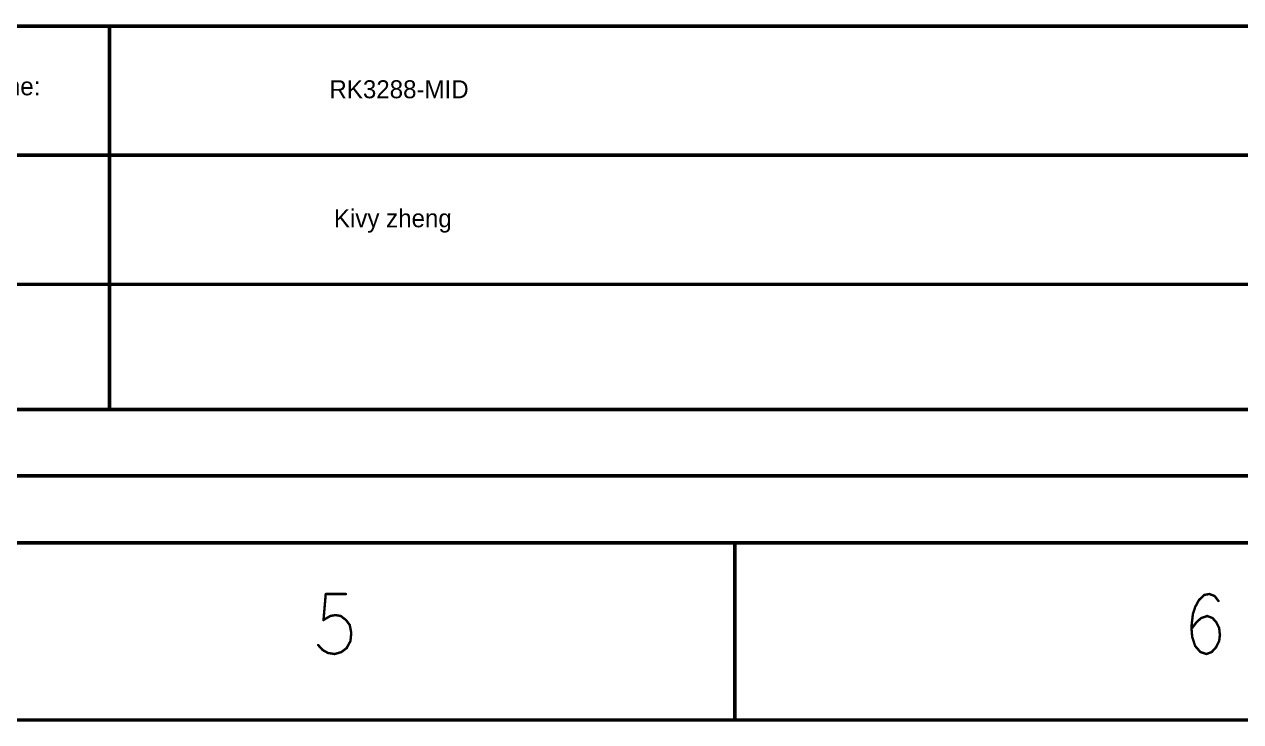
# Model space of a CAD drawing. Extents: x -2963 to -2452, y -1056 to -650.
# Drawn here: x -2617.6 to -2514.7, y -1055.5 to -996.5 of the extents above; entities that cross this region are included whole.
import ezdxf

# ---------------------------------------------------------------- set-up
doc = ezdxf.new("R2010")
doc.units = 0
doc.header["$MEASUREMENT"] = 0
doc.layers.add('DRILLDRAWING', color=1, linetype='CONTINUOUS')

msp = doc.modelspace()

# ---------------------------------------------------------------- linework, layer by layer
at = {"layer": 'DRILLDRAWING'}
for points, const_width in [([(-2707.51, -996.63), (-2482.51, -996.63)], 0.3), ([(-2610.38, -1007.56), (-2610.38, -996.63)], 0.305), ([(-2632.51, -1007.56), (-2482.51, -1007.56)], 0.3), ([(-2610.38, -1029.08), (-2610.38, -1007.4)], 0.3), ([(-2632.51, -1018.49), (-2482.51, -1018.49)], 0.3), ([(-2632.51, -1029.08), (-2482.51, -1029.08)], 0.3), ([(-2707.51, -1034.7), (-2482.51, -1034.7)], 0.3), ([(-2932.51, -1040.36), (-2482.54, -1040.36)], 0.3), ([(-2557.51, -1055.36), (-2557.51, -1040.36)], 0.3), ([(-2592.29, -1046.9), (-2592.1, -1044.7)], 0.203), ([(-2592.1, -1044.7), (-2590.39, -1044.7)], 0.203), ([(-2518.57, -1045.8), (-2518.25, -1045.21)], 0.203), ([(-2518.25, -1045.21), (-2517.81, -1044.78)], 0.203), ([(-2517.81, -1044.78), (-2517.36, -1044.7)], 0.203), ([(-2517.36, -1044.7), (-2516.92, -1044.87)], 0.203), ([(-2516.92, -1044.87), (-2516.6, -1045.29)], 0.203), ([(-2518.76, -1046.39), (-2518.57, -1045.8)], 0.203), ([(-2592.29, -1046.9), (-2591.72, -1046.56)], 0.203), ([(-2591.72, -1046.56), (-2591.28, -1046.48)], 0.203), ([(-2591.28, -1046.48), (-2590.83, -1046.56)], 0.203), ([(-2590.83, -1046.56), (-2590.39, -1046.9)], 0.203), ([(-2590.39, -1046.9), (-2590.07, -1047.32)], 0.203), ([(-2590.07, -1047.32), (-2589.94, -1048)], 0.203), ([(-2518.89, -1047.49), (-2518.76, -1046.39)], 0.203), ([(-2518.89, -1047.66), (-2518.44, -1047.07)], 0.203), ([(-2518.44, -1047.07), (-2518.06, -1046.73)], 0.203), ([(-2518.06, -1046.73), (-2517.55, -1046.56)], 0.203), ([(-2517.55, -1046.56), (-2517.11, -1046.73)], 0.203), ([(-2517.11, -1046.73), (-2516.79, -1047.07)], 0.203), ([(-2516.79, -1047.07), (-2516.54, -1047.58)], 0.203), ([(-2590.01, -1048.68), (-2589.94, -1048)], 0.203), ([(-2518.89, -1047.49), (-2518.82, -1048.34)], 0.203), ([(-2518.82, -1048.34), (-2518.57, -1049.1)], 0.203), ([(-2516.54, -1047.58), (-2516.48, -1048.17)], 0.203), ([(-2516.54, -1048.68), (-2516.48, -1048.17)], 0.203), ([(-2592.74, -1049.02), (-2592.36, -1049.44)], 0.203), ([(-2590.77, -1049.61), (-2590.33, -1049.27)], 0.203), ([(-2590.33, -1049.27), (-2590.01, -1048.68)], 0.203), ([(-2518.57, -1049.1), (-2518.13, -1049.61)], 0.203), ([(-2517.17, -1049.61), (-2516.79, -1049.19)], 0.203), ([(-2516.79, -1049.19), (-2516.54, -1048.68)], 0.203), ([(-2592.36, -1049.44), (-2591.91, -1049.69)], 0.203), ([(-2591.91, -1049.69), (-2591.34, -1049.78)], 0.203), ([(-2591.34, -1049.78), (-2590.77, -1049.61)], 0.203), ([(-2518.13, -1049.61), (-2517.62, -1049.78)], 0.203), ([(-2517.62, -1049.78), (-2517.17, -1049.61)], 0.203), ([(-2962.51, -1055.36), (-2452.52, -1055.36)], 0.3)]:
    msp.add_lwpolyline(points, dxfattribs=dict(at, const_width=const_width))
for points, const_width in [([(-2610.46, -996.63, 1), (-2610.31, -996.63, 1)], 0.152), ([(-2610.46, -1007.4, 1), (-2610.31, -1007.4, 1)], 0.15), ([(-2610.46, -1007.56, 1), (-2610.31, -1007.56, 1)], 0.152), ([(-2610.46, -1029.08, 1), (-2610.31, -1029.08, 1)], 0.15), ([(-2557.58, -1040.36, 1), (-2557.43, -1040.36, 1)], 0.15), ([(-2592.15, -1044.7, 1), (-2592.05, -1044.7, 1)], 0.102), ([(-2592.15, -1044.7, 1), (-2592.05, -1044.7, 1)], 0.102), ([(-2590.44, -1044.7, 1), (-2590.34, -1044.7, 1)], 0.102), ([(-2518.3, -1045.21, 1), (-2518.2, -1045.21, 1)], 0.102), ([(-2518.3, -1045.21, 1), (-2518.2, -1045.21, 1)], 0.102), ([(-2517.86, -1044.78, 1), (-2517.76, -1044.78, 1)], 0.102), ([(-2517.86, -1044.78, 1), (-2517.76, -1044.78, 1)], 0.102), ([(-2517.42, -1044.7, 1), (-2517.31, -1044.7, 1)], 0.102), ([(-2517.42, -1044.7, 1), (-2517.31, -1044.7, 1)], 0.102), ([(-2516.97, -1044.87, 1), (-2516.87, -1044.87, 1)], 0.102), ([(-2516.97, -1044.87, 1), (-2516.87, -1044.87, 1)], 0.102), ([(-2518.62, -1045.8, 1), (-2518.52, -1045.8, 1)], 0.102), ([(-2518.62, -1045.8, 1), (-2518.52, -1045.8, 1)], 0.102), ([(-2516.65, -1045.29, 1), (-2516.55, -1045.29, 1)], 0.102), ([(-2592.35, -1046.9, 1), (-2592.24, -1046.9, 1)], 0.102), ([(-2592.35, -1046.9, 1), (-2592.24, -1046.9, 1)], 0.102), ([(-2591.77, -1046.56, 1), (-2591.67, -1046.56, 1)], 0.102), ([(-2591.77, -1046.56, 1), (-2591.67, -1046.56, 1)], 0.102), ([(-2591.33, -1046.48, 1), (-2591.23, -1046.48, 1)], 0.102), ([(-2591.33, -1046.48, 1), (-2591.23, -1046.48, 1)], 0.102), ([(-2590.88, -1046.56, 1), (-2590.78, -1046.56, 1)], 0.102), ([(-2590.88, -1046.56, 1), (-2590.78, -1046.56, 1)], 0.102), ([(-2590.44, -1046.9, 1), (-2590.34, -1046.9, 1)], 0.102), ([(-2590.44, -1046.9, 1), (-2590.34, -1046.9, 1)], 0.102), ([(-2590.12, -1047.32, 1), (-2590.02, -1047.32, 1)], 0.102), ([(-2590.12, -1047.32, 1), (-2590.02, -1047.32, 1)], 0.102), ([(-2518.81, -1046.39, 1), (-2518.71, -1046.39, 1)], 0.102), ([(-2518.81, -1046.39, 1), (-2518.71, -1046.39, 1)], 0.102), ([(-2518.49, -1047.07, 1), (-2518.39, -1047.07, 1)], 0.102), ([(-2518.49, -1047.07, 1), (-2518.39, -1047.07, 1)], 0.102), ([(-2518.11, -1046.73, 1), (-2518.01, -1046.73, 1)], 0.102), ([(-2518.11, -1046.73, 1), (-2518.01, -1046.73, 1)], 0.102), ([(-2517.61, -1046.56, 1), (-2517.5, -1046.56, 1)], 0.102), ([(-2517.61, -1046.56, 1), (-2517.5, -1046.56, 1)], 0.102), ([(-2517.16, -1046.73, 1), (-2517.06, -1046.73, 1)], 0.102), ([(-2517.16, -1046.73, 1), (-2517.06, -1046.73, 1)], 0.102), ([(-2516.84, -1047.07, 1), (-2516.74, -1047.07, 1)], 0.102), ([(-2516.84, -1047.07, 1), (-2516.74, -1047.07, 1)], 0.102), ([(-2590, -1048, 1), (-2589.89, -1048, 1)], 0.102), ([(-2590, -1048, 1), (-2589.89, -1048, 1)], 0.102), ([(-2518.94, -1047.49, 1), (-2518.84, -1047.49, 1)], 0.102), ([(-2518.94, -1047.49, 1), (-2518.84, -1047.49, 1)], 0.102), ([(-2518.94, -1047.66, 1), (-2518.84, -1047.66, 1)], 0.102), ([(-2518.88, -1048.34, 1), (-2518.77, -1048.34, 1)], 0.102), ([(-2518.88, -1048.34, 1), (-2518.77, -1048.34, 1)], 0.102), ([(-2516.59, -1047.58, 1), (-2516.49, -1047.58, 1)], 0.102), ([(-2516.59, -1047.58, 1), (-2516.49, -1047.58, 1)], 0.102), ([(-2516.53, -1048.17, 1), (-2516.42, -1048.17, 1)], 0.102), ([(-2516.53, -1048.17, 1), (-2516.42, -1048.17, 1)], 0.102), ([(-2592.79, -1049.02, 1), (-2592.69, -1049.02, 1)], 0.102), ([(-2590.38, -1049.27, 1), (-2590.27, -1049.27, 1)], 0.102), ([(-2590.38, -1049.27, 1), (-2590.27, -1049.27, 1)], 0.102), ([(-2590.06, -1048.68, 1), (-2589.96, -1048.68, 1)], 0.102), ([(-2590.06, -1048.68, 1), (-2589.96, -1048.68, 1)], 0.102), ([(-2518.62, -1049.1, 1), (-2518.52, -1049.1, 1)], 0.102), ([(-2518.62, -1049.1, 1), (-2518.52, -1049.1, 1)], 0.102), ([(-2516.84, -1049.19, 1), (-2516.74, -1049.19, 1)], 0.102), ([(-2516.84, -1049.19, 1), (-2516.74, -1049.19, 1)], 0.102), ([(-2516.59, -1048.68, 1), (-2516.49, -1048.68, 1)], 0.102), ([(-2516.59, -1048.68, 1), (-2516.49, -1048.68, 1)], 0.102), ([(-2592.41, -1049.44, 1), (-2592.31, -1049.44, 1)], 0.102), ([(-2592.41, -1049.44, 1), (-2592.31, -1049.44, 1)], 0.102), ([(-2591.96, -1049.69, 1), (-2591.86, -1049.69, 1)], 0.102), ([(-2591.96, -1049.69, 1), (-2591.86, -1049.69, 1)], 0.102), ([(-2591.39, -1049.78, 1), (-2591.29, -1049.78, 1)], 0.102), ([(-2591.39, -1049.78, 1), (-2591.29, -1049.78, 1)], 0.102), ([(-2590.82, -1049.61, 1), (-2590.72, -1049.61, 1)], 0.102), ([(-2590.82, -1049.61, 1), (-2590.72, -1049.61, 1)], 0.102), ([(-2518.18, -1049.61, 1), (-2518.08, -1049.61, 1)], 0.102), ([(-2518.18, -1049.61, 1), (-2518.08, -1049.61, 1)], 0.102), ([(-2517.67, -1049.78, 1), (-2517.57, -1049.78, 1)], 0.102), ([(-2517.67, -1049.78, 1), (-2517.57, -1049.78, 1)], 0.102), ([(-2517.22, -1049.61, 1), (-2517.12, -1049.61, 1)], 0.102), ([(-2517.22, -1049.61, 1), (-2517.12, -1049.61, 1)], 0.102), ([(-2557.58, -1055.36, 1), (-2557.43, -1055.36, 1)], 0.15)]:
    msp.add_lwpolyline(points, format="xyb", close=True, dxfattribs=dict(at, const_width=const_width))

# ---------------------------------------------------------------- texts
for s, p in [('Board Name: ', (-2628.24, -1002.49)), ('RK3288-MID', (-2591.79, -1002.74)), ('Kivy zheng', (-2591.41, -1013.66))]:
    msp.add_text(s, height=1.524, dxfattribs=at).set_placement(p)

doc.saveas('drawing.dxf')
